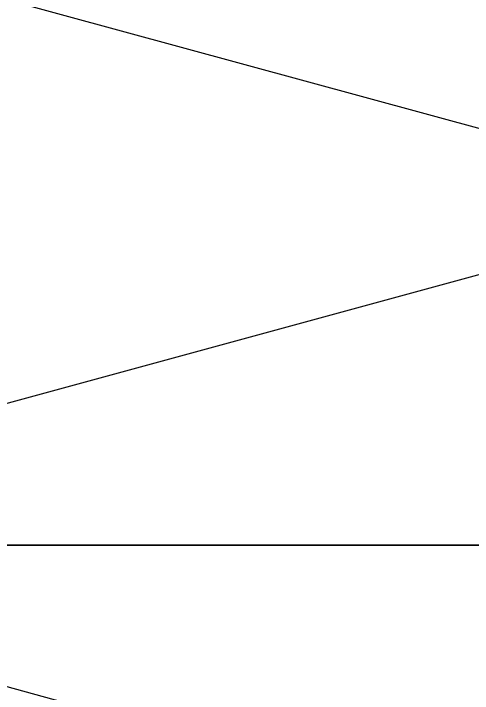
# Model space of a CAD drawing. Header units: inches. Extents: x -2661 to 42767, y -1222 to 9099.
# Drawn here: x 734.228 to 735.229, y 2431.806 to 2433.29 of the extents above; entities that cross this region are included whole.
import ezdxf

# ---------------------------------------------------------------- set-up
doc = ezdxf.new("R2010")
doc.units = ezdxf.units.IN
doc.header["$LTSCALE"] = 12
doc.header["$MEASUREMENT"] = 0
doc.layers.get('0').update_dxf_attribs({"linetype": 'CONTINUOUS'})
doc.layers.add('S-WOOD', color=3, linetype='CONTINUOUS')

# ---------------------------------------------------------------- blocks, each defined once
blk = doc.blocks.new('*U1284')
blk.add_lwpolyline([(1.5, -5.5), (0, -5.5), (0, 0), (1.5, 0)], close=True)
at = {"layer": 'S-WOOD', "color": 2}
for p, q in [((1.5, -5.5), (0, 0)), ((1.5, 0), (0, -5.5))]:
    blk.add_line(p, q, dxfattribs=at)

msp = doc.modelspace()

# ---------------------------------------------------------------- block references
at = {"layer": 'S-WOOD', "rotation": 270}
for p in [(738.57793, 2433.6299), (738.57793, 2432.1299)]:
    msp.add_blockref('*U1284', p, dxfattribs=at)

doc.saveas('drawing.dxf')
